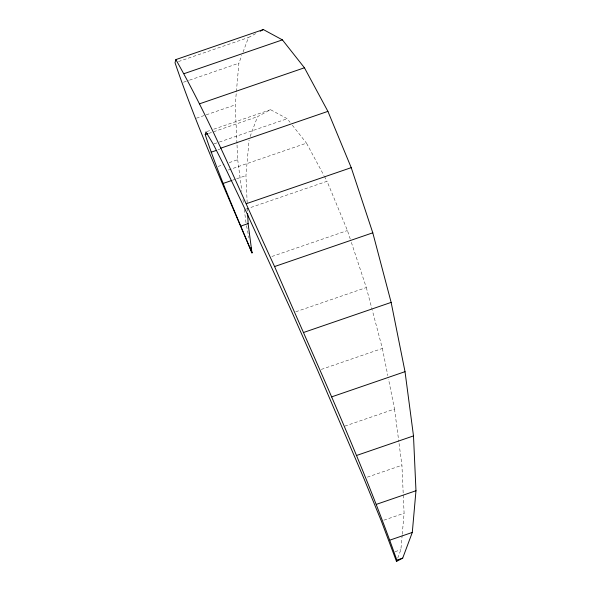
<?xml version="1.0" encoding="UTF-8"?>
<svg xmlns="http://www.w3.org/2000/svg" width="591" height="591" viewBox="0 0 591 591"><rect width="100%" height="100%" fill="white"/><g stroke="black" fill="none" stroke-linecap="round" stroke-linejoin="round"><path stroke-width="0.44" stroke-dasharray="2.96 2.22" d="M236.954 143.266L235.218 104.88L238.897 63.2L241.771 55.488M247.171 202.765L245.937 175.608L249.077 140.052M397.75 558.096L400.875 549.711L402.168 535.128M402.249 534.212L404.096 513.239L401.924 465.265L398.94 442.6M243.056 52.067L248.486 37.506L256.295 33.318M250.126 136.543L257.543 116.656L270.53 109.697L287.233 118.732L290.063 122.322M178.482 61.553L248.486 37.506M183.476 82.238L188.669 80.45M189.541 80.154L238.897 63.2M196.426 118.207L235.218 104.88M206.82 131.579L210.315 130.382M213.802 129.185L270.53 109.697M208.704 133.433L257.543 116.656M214.119 143.849L218.471 142.357M219.342 142.054L287.233 118.732M218.013 149.841L219.741 149.242M218.101 166.448L224.063 164.394M229.175 162.643L237.7 159.71L236.998 144.174M228.348 170.001L306.507 143.148L323.986 175.601M232.455 180.24L235.824 179.088M236.666 178.792L245.937 175.608M246.004 209.118L327.045 181.282L347.442 230.534L350.869 240.899M271.89 256.487L347.442 230.534M295.81 311.767L366.309 287.551L351.157 241.763M321.275 369.427L382.37 348.439L372.36 310.489M344.797 426.133L394.515 409.053L388.531 379.2M367.321 477.151L401.924 465.265M383.869 520.191L404.096 513.239M395.083 551.706L400.875 549.711M292.331 125.196L306.507 143.148M324.422 176.413L327.045 181.282M366.309 287.551L372.131 309.61M382.37 348.439L387.807 375.58M246.521 225.71L248.988 238.003M394.515 409.053L398.822 441.691M237.7 159.71L241.874 191.381M242.953 199.522L243.426 203.141M244.26 209.48L246.055 223.051M247.415 208.202L247.577 211.822"/><path stroke-width="0.89" d="M250.924 247.659L251.98 252.926C235.72 213.779 218.507 174.921 205.21 134.63L205.949 131.882L213.248 144.145L226.612 170.592L245.132 209.421L292.331 312.964L317.781 370.623L363.864 478.341L381.343 521.063L396.502 561.45L402.707 558.126L412.296 532.432L415.975 490.744L413.493 435.914L405.02 371.673L391.139 302.4L372.788 232.81L351.224 167.652L327.909 111.367L304.439 67.78L282.409 39.878L263.327 29.55L175.867 59.595L175.025 62.742C197.032 127.523 225.393 189.94 251.98 252.926L248.109 223.59L247.659 213.632M396.502 561.45L396.849 560.135C361.618 460.116 316.658 363.805 274.586 266.548C242.354 197.298 213.514 126.142 175.867 59.595M260.203 31.227L263.327 29.55M184.207 73.616L282.409 39.878M199.485 103.839L304.439 67.78M205.21 134.63L207.833 133.736M220.65 148.208L327.909 111.367M211.09 152.212L216.284 150.432M223.184 183.424L231.613 180.536M246.27 203.71L351.224 167.652M240.663 226.146L248.109 223.59M274.586 266.548L372.788 232.81M303.678 332.445L391.139 302.4M331.566 396.908L405.02 371.673M356.336 455.55L413.493 435.914M376.319 504.367L415.975 490.744M390.134 540.041L412.296 532.432M396.849 560.135L402.707 558.126"/></g></svg>
